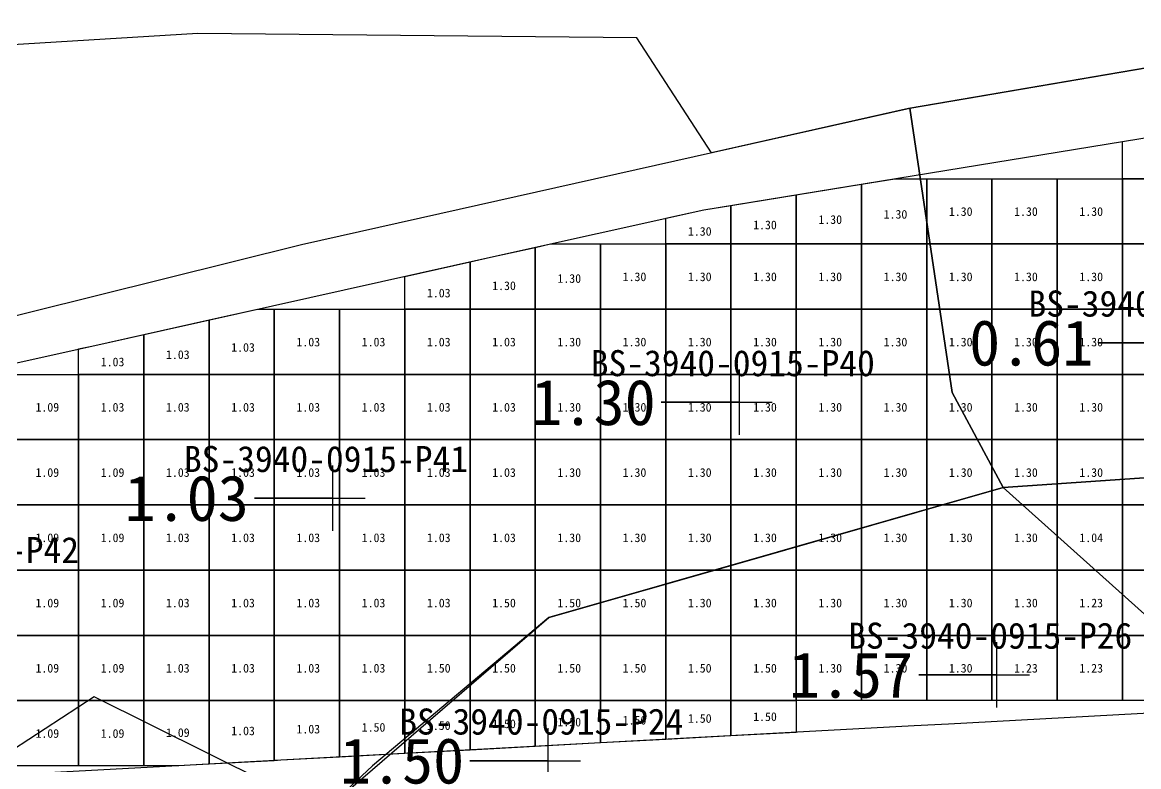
# Model space of a CAD drawing. Header units: metres. Extents: x 470000 to 470123, y 4349633 to 4349734.
# Drawn here: x 470027.06 to 470044.17, y 4349648.43 to 4349659.84 of the extents above; entities that cross this region are included whole.
import ezdxf

# ---------------------------------------------------------------- set-up
doc = ezdxf.new("R2010")
doc.units = ezdxf.units.M
for name, color, linetype in [('1.000-1.500', 5, 'Continuous'), ('点', 7, 'Continuous'), ('爆区方格网', 7, 'Continuous'), ('综合图_历史矿块', 7, 'Continuous'), ('钻孔', 7, 'Continuous')]:
    doc.layers.add(name, color=color, linetype=linetype)
doc.styles.add('CN_TTF', font='simsunb.ttf')

msp = doc.modelspace()

# ---------------------------------------------------------------- linework, layer by layer
at = {"layer": '1.000-1.500', "color": 5, "lineweight": 30}
for points in [[(470020.988, 4349653.286), (470028.125, 4349654.874), (470034.236, 4349656.235), (470037.504, 4349656.962), (470044.422, 4349658.09)], [(470047.13, 4349649.398), (470041.252, 4349649.079), (470040.729, 4349649.051), (470031.019, 4349648.524), (470029.629, 4349648.448), (470023.867, 4349648.136)]]:
    msp.add_lwpolyline(points, dxfattribs=at)
at = {"layer": '点', "color": 138, "true_color": 0x004c4c}
for p, q in [((470038.051, 4349653.512), (470038.051, 4349654.512)), ((470037.551, 4349654.012), (470038.551, 4349654.012)), ((470031.815, 4349652.043), (470031.815, 4349653.043)), ((470031.315, 4349652.543), (470032.315, 4349652.543)), ((470041.997, 4349649.335), (470041.997, 4349650.335)), ((470041.497, 4349649.835), (470042.497, 4349649.835)), ((470035.116, 4349648.018), (470035.116, 4349649.018)), ((470034.616, 4349648.518), (470035.616, 4349648.518))]:
    msp.add_line(p, q, dxfattribs=at)
at = {"layer": '爆区方格网', "color": 5}
for points in [[(470044.92, 4349657.439), (470043.92, 4349657.439), (470043.92, 4349658.008), (470044.422, 4349658.09), (470044.72, 4349657.879), (470044.92, 4349657.737), (470044.92, 4349657.439)], [(470040.92, 4349657.439), (470040.92, 4349656.439), (470039.92, 4349656.439), (470039.92, 4349657.356), (470040.431, 4349657.439), (470040.92, 4349657.439)], [(470040.92, 4349656.439), (470040.92, 4349657.439), (470041.92, 4349657.439), (470041.92, 4349656.439), (470040.92, 4349656.439)], [(470041.92, 4349656.439), (470041.92, 4349657.439), (470042.92, 4349657.439), (470042.92, 4349656.439), (470041.92, 4349656.439)], [(470042.92, 4349656.439), (470042.92, 4349657.439), (470043.92, 4349657.439), (470043.92, 4349656.439), (470042.92, 4349656.439)], [(470043.92, 4349656.439), (470043.92, 4349657.439), (470044.92, 4349657.439), (470044.92, 4349656.439), (470043.92, 4349656.439)], [(470039.92, 4349656.439), (470038.92, 4349656.439), (470038.92, 4349657.193), (470039.92, 4349657.356), (470039.92, 4349656.439)], [(470038.92, 4349656.439), (470037.92, 4349656.439), (470037.92, 4349657.03), (470038.92, 4349657.193), (470038.92, 4349656.439)], [(470037.92, 4349656.439), (470036.92, 4349656.439), (470036.92, 4349656.832), (470037.504, 4349656.962), (470037.92, 4349657.03), (470037.92, 4349656.439)], [(470034.92, 4349655.439), (470033.92, 4349655.439), (470033.92, 4349656.164), (470034.236, 4349656.235), (470034.92, 4349656.387), (470034.92, 4349655.439)], [(470035.92, 4349656.439), (470035.92, 4349655.439), (470034.92, 4349655.439), (470034.92, 4349656.387), (470035.156, 4349656.439), (470035.92, 4349656.439)], [(470035.92, 4349655.439), (470035.92, 4349656.439), (470036.92, 4349656.439), (470036.92, 4349655.439), (470035.92, 4349655.439)], [(470036.92, 4349655.439), (470036.92, 4349656.439), (470037.92, 4349656.439), (470037.92, 4349655.439), (470036.92, 4349655.439)], [(470037.92, 4349655.439), (470037.92, 4349656.439), (470038.92, 4349656.439), (470038.92, 4349655.439), (470037.92, 4349655.439)], [(470038.92, 4349655.439), (470038.92, 4349656.439), (470039.92, 4349656.439), (470039.92, 4349655.439), (470038.92, 4349655.439)], [(470039.92, 4349655.439), (470039.92, 4349656.439), (470040.92, 4349656.439), (470040.92, 4349655.439), (470039.92, 4349655.439)], [(470040.92, 4349655.439), (470040.92, 4349656.439), (470041.92, 4349656.439), (470041.92, 4349655.439), (470040.92, 4349655.439)], [(470041.92, 4349655.439), (470041.92, 4349656.439), (470042.92, 4349656.439), (470042.92, 4349655.439), (470041.92, 4349655.439)], [(470042.92, 4349655.439), (470042.92, 4349656.439), (470043.92, 4349656.439), (470043.92, 4349655.439), (470042.92, 4349655.439)], [(470043.92, 4349655.439), (470043.92, 4349656.439), (470044.92, 4349656.439), (470044.92, 4349655.439), (470043.92, 4349655.439)], [(470033.92, 4349655.439), (470032.92, 4349655.439), (470032.92, 4349655.942), (470033.92, 4349656.164), (470033.92, 4349655.439)], [(470030.92, 4349655.439), (470030.92, 4349654.439), (470029.92, 4349654.439), (470029.92, 4349655.274), (470030.662, 4349655.439), (470030.92, 4349655.439)], [(470030.92, 4349654.439), (470030.92, 4349655.439), (470031.92, 4349655.439), (470031.92, 4349654.439), (470030.92, 4349654.439)], [(470031.92, 4349654.439), (470031.92, 4349655.439), (470032.92, 4349655.439), (470032.92, 4349654.439), (470031.92, 4349654.439)], [(470032.92, 4349654.439), (470032.92, 4349655.439), (470033.92, 4349655.439), (470033.92, 4349654.439), (470032.92, 4349654.439)], [(470033.92, 4349654.439), (470033.92, 4349655.439), (470034.92, 4349655.439), (470034.92, 4349654.439), (470033.92, 4349654.439)], [(470034.92, 4349654.439), (470034.92, 4349655.439), (470035.92, 4349655.439), (470035.92, 4349654.439), (470034.92, 4349654.439)], [(470035.92, 4349654.439), (470035.92, 4349655.439), (470036.92, 4349655.439), (470036.92, 4349654.439), (470035.92, 4349654.439)], [(470036.92, 4349654.439), (470036.92, 4349655.439), (470037.92, 4349655.439), (470037.92, 4349654.439), (470036.92, 4349654.439)], [(470037.92, 4349654.439), (470037.92, 4349655.439), (470038.92, 4349655.439), (470038.92, 4349654.439), (470037.92, 4349654.439)], [(470038.92, 4349654.439), (470038.92, 4349655.439), (470039.92, 4349655.439), (470039.92, 4349654.439), (470038.92, 4349654.439)], [(470039.92, 4349654.439), (470039.92, 4349655.439), (470040.92, 4349655.439), (470040.92, 4349654.439), (470039.92, 4349654.439)], [(470040.92, 4349654.439), (470040.92, 4349655.439), (470041.92, 4349655.439), (470041.92, 4349654.439), (470040.92, 4349654.439)], [(470041.92, 4349654.439), (470041.92, 4349655.439), (470042.92, 4349655.439), (470042.92, 4349654.439), (470041.92, 4349654.439)], [(470042.92, 4349654.439), (470042.92, 4349655.439), (470043.92, 4349655.439), (470043.92, 4349654.439), (470042.92, 4349654.439)], [(470043.92, 4349654.439), (470043.92, 4349655.439), (470044.92, 4349655.439), (470044.92, 4349654.439), (470043.92, 4349654.439)], [(470029.92, 4349654.439), (470028.92, 4349654.439), (470028.92, 4349655.051), (470029.92, 4349655.274), (470029.92, 4349654.439)], [(470028.92, 4349654.439), (470027.92, 4349654.439), (470027.92, 4349654.829), (470028.125, 4349654.874), (470028.92, 4349655.051), (470028.92, 4349654.439)], [(470026.92, 4349653.439), (470026.92, 4349654.439), (470027.92, 4349654.439), (470027.92, 4349653.439), (470026.92, 4349653.439)], [(470027.92, 4349653.439), (470027.92, 4349654.439), (470028.92, 4349654.439), (470028.92, 4349653.439), (470027.92, 4349653.439)], [(470028.92, 4349653.439), (470028.92, 4349654.439), (470029.92, 4349654.439), (470029.92, 4349653.439), (470028.92, 4349653.439)], [(470029.92, 4349653.439), (470029.92, 4349654.439), (470030.92, 4349654.439), (470030.92, 4349653.439), (470029.92, 4349653.439)], [(470030.92, 4349653.439), (470030.92, 4349654.439), (470031.92, 4349654.439), (470031.92, 4349653.439), (470030.92, 4349653.439)], [(470031.92, 4349653.439), (470031.92, 4349654.439), (470032.92, 4349654.439), (470032.92, 4349653.439), (470031.92, 4349653.439)], [(470032.92, 4349653.439), (470032.92, 4349654.439), (470033.92, 4349654.439), (470033.92, 4349653.439), (470032.92, 4349653.439)], [(470033.92, 4349653.439), (470033.92, 4349654.439), (470034.92, 4349654.439), (470034.92, 4349653.439), (470033.92, 4349653.439)], [(470034.92, 4349653.439), (470034.92, 4349654.439), (470035.92, 4349654.439), (470035.92, 4349653.439), (470034.92, 4349653.439)], [(470035.92, 4349653.439), (470035.92, 4349654.439), (470036.92, 4349654.439), (470036.92, 4349653.439), (470035.92, 4349653.439)], [(470036.92, 4349653.439), (470036.92, 4349654.439), (470037.92, 4349654.439), (470037.92, 4349653.439), (470036.92, 4349653.439)], [(470037.92, 4349653.439), (470037.92, 4349654.439), (470038.92, 4349654.439), (470038.92, 4349653.439), (470037.92, 4349653.439)], [(470038.92, 4349653.439), (470038.92, 4349654.439), (470039.92, 4349654.439), (470039.92, 4349653.439), (470038.92, 4349653.439)], [(470039.92, 4349653.439), (470039.92, 4349654.439), (470040.92, 4349654.439), (470040.92, 4349653.439), (470039.92, 4349653.439)], [(470040.92, 4349653.439), (470040.92, 4349654.439), (470041.92, 4349654.439), (470041.92, 4349653.439), (470040.92, 4349653.439)], [(470041.92, 4349653.439), (470041.92, 4349654.439), (470042.92, 4349654.439), (470042.92, 4349653.439), (470041.92, 4349653.439)], [(470042.92, 4349653.439), (470042.92, 4349654.439), (470043.92, 4349654.439), (470043.92, 4349653.439), (470042.92, 4349653.439)], [(470043.92, 4349653.439), (470043.92, 4349654.439), (470044.92, 4349654.439), (470044.92, 4349653.439), (470043.92, 4349653.439)], [(470026.92, 4349652.439), (470026.92, 4349653.439), (470027.92, 4349653.439), (470027.92, 4349652.439), (470026.92, 4349652.439)], [(470027.92, 4349652.439), (470027.92, 4349653.439), (470028.92, 4349653.439), (470028.92, 4349652.439), (470027.92, 4349652.439)], [(470028.92, 4349652.439), (470028.92, 4349653.439), (470029.92, 4349653.439), (470029.92, 4349652.439), (470028.92, 4349652.439)], [(470029.92, 4349652.439), (470029.92, 4349653.439), (470030.92, 4349653.439), (470030.92, 4349652.439), (470029.92, 4349652.439)], [(470030.92, 4349652.439), (470030.92, 4349653.439), (470031.92, 4349653.439), (470031.92, 4349652.439), (470030.92, 4349652.439)], [(470031.92, 4349652.439), (470031.92, 4349653.439), (470032.92, 4349653.439), (470032.92, 4349652.439), (470031.92, 4349652.439)], [(470032.92, 4349652.439), (470032.92, 4349653.439), (470033.92, 4349653.439), (470033.92, 4349652.439), (470032.92, 4349652.439)], [(470033.92, 4349652.439), (470033.92, 4349653.439), (470034.92, 4349653.439), (470034.92, 4349652.439), (470033.92, 4349652.439)], [(470034.92, 4349652.439), (470034.92, 4349653.439), (470035.92, 4349653.439), (470035.92, 4349652.439), (470034.92, 4349652.439)], [(470035.92, 4349652.439), (470035.92, 4349653.439), (470036.92, 4349653.439), (470036.92, 4349652.439), (470035.92, 4349652.439)], [(470036.92, 4349652.439), (470036.92, 4349653.439), (470037.92, 4349653.439), (470037.92, 4349652.439), (470036.92, 4349652.439)], [(470037.92, 4349652.439), (470037.92, 4349653.439), (470038.92, 4349653.439), (470038.92, 4349652.439), (470037.92, 4349652.439)], [(470038.92, 4349652.439), (470038.92, 4349653.439), (470039.92, 4349653.439), (470039.92, 4349652.439), (470038.92, 4349652.439)], [(470039.92, 4349652.439), (470039.92, 4349653.439), (470040.92, 4349653.439), (470040.92, 4349652.439), (470039.92, 4349652.439)], [(470040.92, 4349652.439), (470040.92, 4349653.439), (470041.92, 4349653.439), (470041.92, 4349652.439), (470040.92, 4349652.439)], [(470041.92, 4349652.439), (470041.92, 4349653.439), (470042.92, 4349653.439), (470042.92, 4349652.439), (470041.92, 4349652.439)], [(470042.92, 4349652.439), (470042.92, 4349653.439), (470043.92, 4349653.439), (470043.92, 4349652.439), (470042.92, 4349652.439)], [(470043.92, 4349652.439), (470043.92, 4349653.439), (470044.92, 4349653.439), (470044.92, 4349652.439), (470043.92, 4349652.439)], [(470026.92, 4349651.439), (470026.92, 4349652.439), (470027.92, 4349652.439), (470027.92, 4349651.439), (470026.92, 4349651.439)], [(470027.92, 4349651.439), (470027.92, 4349652.439), (470028.92, 4349652.439), (470028.92, 4349651.439), (470027.92, 4349651.439)], [(470028.92, 4349651.439), (470028.92, 4349652.439), (470029.92, 4349652.439), (470029.92, 4349651.439), (470028.92, 4349651.439)], [(470029.92, 4349651.439), (470029.92, 4349652.439), (470030.92, 4349652.439), (470030.92, 4349651.439), (470029.92, 4349651.439)], [(470030.92, 4349651.439), (470030.92, 4349652.439), (470031.92, 4349652.439), (470031.92, 4349651.439), (470030.92, 4349651.439)], [(470031.92, 4349651.439), (470031.92, 4349652.439), (470032.92, 4349652.439), (470032.92, 4349651.439), (470031.92, 4349651.439)], [(470032.92, 4349651.439), (470032.92, 4349652.439), (470033.92, 4349652.439), (470033.92, 4349651.439), (470032.92, 4349651.439)], [(470033.92, 4349651.439), (470033.92, 4349652.439), (470034.92, 4349652.439), (470034.92, 4349651.439), (470033.92, 4349651.439)], [(470034.92, 4349651.439), (470034.92, 4349652.439), (470035.92, 4349652.439), (470035.92, 4349651.439), (470034.92, 4349651.439)], [(470035.92, 4349651.439), (470035.92, 4349652.439), (470036.92, 4349652.439), (470036.92, 4349651.439), (470035.92, 4349651.439)], [(470036.92, 4349651.439), (470036.92, 4349652.439), (470037.92, 4349652.439), (470037.92, 4349651.439), (470036.92, 4349651.439)], [(470037.92, 4349651.439), (470037.92, 4349652.439), (470038.92, 4349652.439), (470038.92, 4349651.439), (470037.92, 4349651.439)], [(470038.92, 4349651.439), (470038.92, 4349652.439), (470039.92, 4349652.439), (470039.92, 4349651.439), (470038.92, 4349651.439)], [(470039.92, 4349651.439), (470039.92, 4349652.439), (470040.92, 4349652.439), (470040.92, 4349651.439), (470039.92, 4349651.439)], [(470040.92, 4349651.439), (470040.92, 4349652.439), (470041.92, 4349652.439), (470041.92, 4349651.439), (470040.92, 4349651.439)], [(470041.92, 4349651.439), (470041.92, 4349652.439), (470042.92, 4349652.439), (470042.92, 4349651.439), (470041.92, 4349651.439)], [(470042.92, 4349651.439), (470042.92, 4349652.439), (470043.92, 4349652.439), (470043.92, 4349651.439), (470042.92, 4349651.439)], [(470043.92, 4349651.439), (470043.92, 4349652.439), (470044.92, 4349652.439), (470044.92, 4349651.439), (470043.92, 4349651.439)], [(470026.92, 4349650.439), (470026.92, 4349651.439), (470027.92, 4349651.439), (470027.92, 4349650.439), (470026.92, 4349650.439)], [(470027.92, 4349650.439), (470027.92, 4349651.439), (470028.92, 4349651.439), (470028.92, 4349650.439), (470027.92, 4349650.439)], [(470028.92, 4349650.439), (470028.92, 4349651.439), (470029.92, 4349651.439), (470029.92, 4349650.439), (470028.92, 4349650.439)], [(470029.92, 4349650.439), (470029.92, 4349651.439), (470030.92, 4349651.439), (470030.92, 4349650.439), (470029.92, 4349650.439)], [(470030.92, 4349650.439), (470030.92, 4349651.439), (470031.92, 4349651.439), (470031.92, 4349650.439), (470030.92, 4349650.439)], [(470031.92, 4349650.439), (470031.92, 4349651.439), (470032.92, 4349651.439), (470032.92, 4349650.439), (470031.92, 4349650.439)], [(470032.92, 4349650.439), (470032.92, 4349651.439), (470033.92, 4349651.439), (470033.92, 4349650.439), (470032.92, 4349650.439)], [(470033.92, 4349650.439), (470033.92, 4349651.439), (470034.92, 4349651.439), (470034.92, 4349650.439), (470033.92, 4349650.439)], [(470034.92, 4349650.439), (470034.92, 4349651.439), (470035.92, 4349651.439), (470035.92, 4349650.439), (470034.92, 4349650.439)], [(470035.92, 4349650.439), (470035.92, 4349651.439), (470036.92, 4349651.439), (470036.92, 4349650.439), (470035.92, 4349650.439)], [(470036.92, 4349650.439), (470036.92, 4349651.439), (470037.92, 4349651.439), (470037.92, 4349650.439), (470036.92, 4349650.439)], [(470037.92, 4349650.439), (470037.92, 4349651.439), (470038.92, 4349651.439), (470038.92, 4349650.439), (470037.92, 4349650.439)], [(470038.92, 4349650.439), (470038.92, 4349651.439), (470039.92, 4349651.439), (470039.92, 4349650.439), (470038.92, 4349650.439)], [(470039.92, 4349650.439), (470039.92, 4349651.439), (470040.92, 4349651.439), (470040.92, 4349650.439), (470039.92, 4349650.439)], [(470040.92, 4349650.439), (470040.92, 4349651.439), (470041.92, 4349651.439), (470041.92, 4349650.439), (470040.92, 4349650.439)], [(470041.92, 4349650.439), (470041.92, 4349651.439), (470042.92, 4349651.439), (470042.92, 4349650.439), (470041.92, 4349650.439)], [(470042.92, 4349650.439), (470042.92, 4349651.439), (470043.92, 4349651.439), (470043.92, 4349650.439), (470042.92, 4349650.439)], [(470043.92, 4349650.439), (470043.92, 4349651.439), (470044.92, 4349651.439), (470044.92, 4349650.439), (470043.92, 4349650.439)], [(470026.92, 4349649.439), (470026.92, 4349650.439), (470027.92, 4349650.439), (470027.92, 4349649.439), (470026.92, 4349649.439)], [(470027.92, 4349649.439), (470027.92, 4349650.439), (470028.92, 4349650.439), (470028.92, 4349649.439), (470027.92, 4349649.439)], [(470028.92, 4349649.439), (470028.92, 4349650.439), (470029.92, 4349650.439), (470029.92, 4349649.439), (470028.92, 4349649.439)], [(470029.92, 4349649.439), (470029.92, 4349650.439), (470030.92, 4349650.439), (470030.92, 4349649.439), (470029.92, 4349649.439)], [(470030.92, 4349649.439), (470030.92, 4349650.439), (470031.92, 4349650.439), (470031.92, 4349649.439), (470030.92, 4349649.439)], [(470031.92, 4349649.439), (470031.92, 4349650.439), (470032.92, 4349650.439), (470032.92, 4349649.439), (470031.92, 4349649.439)], [(470032.92, 4349649.439), (470032.92, 4349650.439), (470033.92, 4349650.439), (470033.92, 4349649.439), (470032.92, 4349649.439)], [(470033.92, 4349649.439), (470033.92, 4349650.439), (470034.92, 4349650.439), (470034.92, 4349649.439), (470033.92, 4349649.439)], [(470034.92, 4349649.439), (470034.92, 4349650.439), (470035.92, 4349650.439), (470035.92, 4349649.439), (470034.92, 4349649.439)], [(470035.92, 4349649.439), (470035.92, 4349650.439), (470036.92, 4349650.439), (470036.92, 4349649.439), (470035.92, 4349649.439)], [(470036.92, 4349649.439), (470036.92, 4349650.439), (470037.92, 4349650.439), (470037.92, 4349649.439), (470036.92, 4349649.439)], [(470037.92, 4349649.439), (470037.92, 4349650.439), (470038.92, 4349650.439), (470038.92, 4349649.439), (470037.92, 4349649.439)], [(470038.92, 4349649.439), (470038.92, 4349650.439), (470039.92, 4349650.439), (470039.92, 4349649.439), (470038.92, 4349649.439)], [(470039.92, 4349649.439), (470039.92, 4349650.439), (470040.92, 4349650.439), (470040.92, 4349649.439), (470039.92, 4349649.439)], [(470040.92, 4349649.439), (470040.92, 4349650.439), (470041.92, 4349650.439), (470041.92, 4349649.439), (470040.92, 4349649.439)], [(470041.92, 4349649.439), (470041.92, 4349650.439), (470042.92, 4349650.439), (470042.92, 4349649.439), (470041.92, 4349649.439)], [(470042.92, 4349649.439), (470042.92, 4349650.439), (470043.92, 4349650.439), (470043.92, 4349649.439), (470042.92, 4349649.439)], [(470043.92, 4349649.439), (470043.92, 4349650.439), (470044.92, 4349650.439), (470044.92, 4349649.439), (470043.92, 4349649.439)], [(470026.92, 4349648.439), (470026.92, 4349649.439), (470027.92, 4349649.439), (470027.92, 4349648.439), (470026.92, 4349648.439)], [(470027.92, 4349648.439), (470027.92, 4349649.439), (470028.92, 4349649.439), (470028.92, 4349648.439), (470027.92, 4349648.439)], [(470028.92, 4349648.439), (470028.92, 4349649.439), (470029.92, 4349649.439), (470029.92, 4349648.464), (470029.629, 4349648.448), (470029.458, 4349648.439), (470028.92, 4349648.439)], [(470029.92, 4349649.439), (470030.92, 4349649.439), (470030.92, 4349648.518), (470029.92, 4349648.464), (470029.92, 4349649.439)], [(470030.92, 4349649.439), (470031.92, 4349649.439), (470031.92, 4349648.573), (470031.019, 4349648.524), (470030.92, 4349648.518), (470030.92, 4349649.439)], [(470031.92, 4349649.439), (470032.92, 4349649.439), (470032.92, 4349648.627), (470031.92, 4349648.573), (470031.92, 4349649.439)], [(470032.92, 4349649.439), (470033.92, 4349649.439), (470033.92, 4349648.681), (470032.92, 4349648.627), (470032.92, 4349649.439)], [(470033.92, 4349649.439), (470034.92, 4349649.439), (470034.92, 4349648.735), (470033.92, 4349648.681), (470033.92, 4349649.439)], [(470034.92, 4349649.439), (470035.92, 4349649.439), (470035.92, 4349648.79), (470034.92, 4349648.735), (470034.92, 4349649.439)], [(470035.92, 4349649.439), (470036.92, 4349649.439), (470036.92, 4349648.844), (470035.92, 4349648.79), (470035.92, 4349649.439)], [(470036.92, 4349649.439), (470037.92, 4349649.439), (470037.92, 4349648.898), (470036.92, 4349648.844), (470036.92, 4349649.439)], [(470037.92, 4349649.439), (470038.92, 4349649.439), (470038.92, 4349648.952), (470037.92, 4349648.898), (470037.92, 4349649.439)]]:
    msp.add_lwpolyline(points, close=True, dxfattribs=at)
at = {"layer": '综合图_历史矿块', "color": 9}
for points in [[(470048.386, 4349659.836), (470040.643, 4349658.515), (470037.619, 4349657.838), (470036.478, 4349659.6), (470029.747, 4349659.666), (470029.747, 4349659.666), (470022.479, 4349659.22)], [(470045.096, 4349650.012), (470042.09, 4349652.708), (470045.45, 4349652.937)]]:
    msp.add_lwpolyline(points, dxfattribs=at)
for points in [[(470049.125, 4349655.871), (470045.45, 4349652.937), (470042.09, 4349652.708), (470041.308, 4349654.163), (470040.661, 4349658.519), (470048.386, 4349659.836), (470049.125, 4349655.871)], [(470000.618, 4349644.028), (470003.474, 4349646.45), (470006.69, 4349647.902), (470017.277, 4349652.328), (470025.068, 4349654.87), (470031.336, 4349656.433), (470040.661, 4349658.519), (470041.308, 4349654.163), (470042.09, 4349652.708), (470035.13, 4349650.711), (470032.425, 4349648.437), (470031.686, 4349647.744), (470028.158, 4349649.496), (470024.15, 4349646.879), (470026.249, 4349644.911), (470023.219, 4349642.756), (470021.897, 4349640.896), (470020.866, 4349638.2), (470011.725, 4349638.697), (470006.746, 4349640.564), (470003.426, 4349640.811), (470000.618, 4349644.028)], [(470045.096, 4349650.012), (470044.736, 4349648.414), (470043.047, 4349646.28), (470042.562, 4349645.668), (470042.451, 4349644.322), (470039.466, 4349642.957), (470035.741, 4349644.828), (470035.317, 4349645.041), (470031.686, 4349647.744), (470035.13, 4349650.711), (470038.1, 4349651.563), (470042.09, 4349652.708), (470045.096, 4349650.012)]]:
    msp.add_lwpolyline(points, close=True, dxfattribs=at)
at = {"layer": '钻孔', "color": 4, "lineweight": 35}
msp.add_line((470044.76, 4349654.925), (470043.56, 4349654.925), dxfattribs=at)
at = {"layer": '钻孔', "color": 5, "lineweight": 35}
for p, q in [((470038.051, 4349654.012), (470036.851, 4349654.012)), ((470031.815, 4349652.543), (470030.615, 4349652.543)), ((470035.116, 4349648.518), (470033.916, 4349648.518))]:
    msp.add_line(p, q, dxfattribs=at)
at = {"layer": '钻孔', "color": 1, "lineweight": 35}
msp.add_line((470041.997, 4349649.835), (470040.797, 4349649.835), dxfattribs=at)

# ---------------------------------------------------------------- texts
at = {"color": 5, "style": 'CN_TTF'}
for s, p in [('1.30', (470039.26, 4349656.746)), ('1.30', (470040.26, 4349656.827)), ('1.30', (470041.26, 4349656.869)), ('1.30', (470042.26, 4349656.869)), ('1.30', (470043.26, 4349656.869)), ('1.30', (470037.26, 4349656.565)), ('1.30', (470038.26, 4349656.664)), ('1.30', (470034.26, 4349655.732)), ('1.30', (470035.26, 4349655.843)), ('1.30', (470036.26, 4349655.869)), ('1.30', (470037.26, 4349655.869)), ('1.30', (470038.26, 4349655.869)), ('1.30', (470039.26, 4349655.869)), ('1.30', (470040.26, 4349655.869)), ('1.30', (470041.26, 4349655.869)), ('1.30', (470042.26, 4349655.869)), ('1.30', (470043.26, 4349655.869)), ('1.03', (470033.26, 4349655.62)), ('1.03', (470031.26, 4349654.869)), ('1.03', (470032.26, 4349654.869)), ('1.03', (470033.26, 4349654.869)), ('1.03', (470034.26, 4349654.869)), ('1.30', (470035.26, 4349654.869)), ('1.30', (470036.26, 4349654.869)), ('1.30', (470037.26, 4349654.869)), ('1.30', (470038.26, 4349654.869)), ('1.30', (470039.26, 4349654.869)), ('1.30', (470040.26, 4349654.869)), ('1.30', (470041.26, 4349654.869)), ('1.30', (470042.26, 4349654.869)), ('1.30', (470043.26, 4349654.869)), ('1.03', (470029.26, 4349654.675)), ('1.03', (470030.26, 4349654.787)), ('1.03', (470028.26, 4349654.564)), ('1.09', (470027.26, 4349653.869)), ('1.03', (470028.26, 4349653.869)), ('1.03', (470029.26, 4349653.869)), ('1.03', (470030.26, 4349653.869)), ('1.03', (470031.26, 4349653.869)), ('1.03', (470032.26, 4349653.869)), ('1.03', (470033.26, 4349653.869)), ('1.03', (470034.26, 4349653.869)), ('1.30', (470035.26, 4349653.869)), ('1.30', (470036.26, 4349653.869)), ('1.30', (470037.26, 4349653.869)), ('1.30', (470038.26, 4349653.869)), ('1.30', (470039.26, 4349653.869)), ('1.30', (470040.26, 4349653.869)), ('1.30', (470041.26, 4349653.869)), ('1.30', (470042.26, 4349653.869)), ('1.30', (470043.26, 4349653.869)), ('1.09', (470027.26, 4349652.869)), ('1.09', (470028.26, 4349652.869)), ('1.03', (470029.26, 4349652.869)), ('1.03', (470030.26, 4349652.869)), ('1.03', (470031.26, 4349652.869)), ('1.03', (470032.26, 4349652.869)), ('1.03', (470033.26, 4349652.869)), ('1.03', (470034.26, 4349652.869)), ('1.30', (470035.26, 4349652.869)), ('1.30', (470036.26, 4349652.869)), ('1.30', (470037.26, 4349652.869)), ('1.30', (470038.26, 4349652.869)), ('1.30', (470039.26, 4349652.869)), ('1.30', (470040.26, 4349652.869)), ('1.30', (470041.26, 4349652.869)), ('1.30', (470042.26, 4349652.869)), ('1.30', (470043.26, 4349652.869)), ('1.09', (470027.26, 4349651.869)), ('1.09', (470028.26, 4349651.869)), ('1.03', (470029.26, 4349651.869)), ('1.03', (470030.26, 4349651.869)), ('1.03', (470031.26, 4349651.869)), ('1.03', (470032.26, 4349651.869)), ('1.03', (470033.26, 4349651.869)), ('1.03', (470034.26, 4349651.869)), ('1.30', (470035.26, 4349651.869)), ('1.30', (470036.26, 4349651.869)), ('1.30', (470037.26, 4349651.869)), ('1.30', (470038.26, 4349651.869)), ('1.30', (470039.26, 4349651.869)), ('1.30', (470040.26, 4349651.869)), ('1.30', (470041.26, 4349651.869)), ('1.30', (470042.26, 4349651.869)), ('1.04', (470043.26, 4349651.869)), ('1.09', (470027.26, 4349650.869)), ('1.09', (470028.26, 4349650.869)), ('1.03', (470029.26, 4349650.869)), ('1.03', (470030.26, 4349650.869)), ('1.03', (470031.26, 4349650.869)), ('1.03', (470032.26, 4349650.869)), ('1.03', (470033.26, 4349650.869)), ('1.50', (470034.26, 4349650.869)), ('1.50', (470035.26, 4349650.869)), ('1.50', (470036.26, 4349650.869)), ('1.30', (470037.26, 4349650.869)), ('1.30', (470038.26, 4349650.869)), ('1.30', (470039.26, 4349650.869)), ('1.30', (470040.26, 4349650.869)), ('1.30', (470041.26, 4349650.869)), ('1.30', (470042.26, 4349650.869)), ('1.23', (470043.26, 4349650.869)), ('1.09', (470027.26, 4349649.869)), ('1.09', (470028.26, 4349649.869)), ('1.03', (470029.26, 4349649.869)), ('1.03', (470030.26, 4349649.869)), ('1.03', (470031.26, 4349649.869)), ('1.03', (470032.26, 4349649.869)), ('1.50', (470033.26, 4349649.869)), ('1.50', (470034.26, 4349649.869)), ('1.50', (470035.26, 4349649.869)), ('1.50', (470036.26, 4349649.869)), ('1.50', (470037.26, 4349649.869)), ('1.50', (470038.26, 4349649.869)), ('1.30', (470039.26, 4349649.869)), ('1.30', (470040.26, 4349649.869)), ('1.30', (470041.26, 4349649.869)), ('1.23', (470042.26, 4349649.869)), ('1.23', (470043.26, 4349649.869)), ('1.50', (470035.26, 4349649.044)), ('1.50', (470036.26, 4349649.072)), ('1.50', (470037.26, 4349649.099)), ('1.50', (470038.26, 4349649.126)), ('1.09', (470027.26, 4349648.869)), ('1.09', (470028.26, 4349648.869)), ('1.09', (470029.26, 4349648.882)), ('1.03', (470030.26, 4349648.909)), ('1.03', (470031.26, 4349648.936)), ('1.50', (470032.26, 4349648.963)), ('1.50', (470033.26, 4349648.99)), ('1.50', (470034.26, 4349649.017))]:
    msp.add_text(s, height=0.1333, dxfattribs=at).set_placement(p)
at = {"layer": '钻孔', "color": 138, "true_color": 0x004c4c, "style": 'CN_TTF'}
for s, p in [('BS-3940-0915-P39', (470042.48, 4349655.325)), ('BS-3940-0915-P40', (470035.771, 4349654.412)), ('BS-3940-0915-P41', (470029.535, 4349652.943)), ('BS-3940-0915-P42', (470023.573, 4349651.547)), ('BS-3940-0915-P26', (470039.717, 4349650.235)), ('BS-3940-0915-P24', (470032.836, 4349648.918))]:
    msp.add_text(s, height=0.4, dxfattribs=at).set_placement(p)
at = {"layer": '钻孔', "color": 4, "style": 'CN_TTF'}
msp.add_text('0.61', height=0.7, dxfattribs=at).set_placement((470041.57, 4349654.575))
at = {"layer": '钻孔', "color": 5, "style": 'CN_TTF'}
for s, p in [('1.30', (470034.861, 4349653.662)), ('1.03', (470028.625, 4349652.193)), ('1.50', (470031.926, 4349648.168))]:
    msp.add_text(s, height=0.7, dxfattribs=at).set_placement(p)
at = {"layer": '钻孔', "color": 1, "style": 'CN_TTF'}
msp.add_text('1.57', height=0.7, dxfattribs=at).set_placement((470038.807, 4349649.485))

doc.saveas('drawing.dxf')
